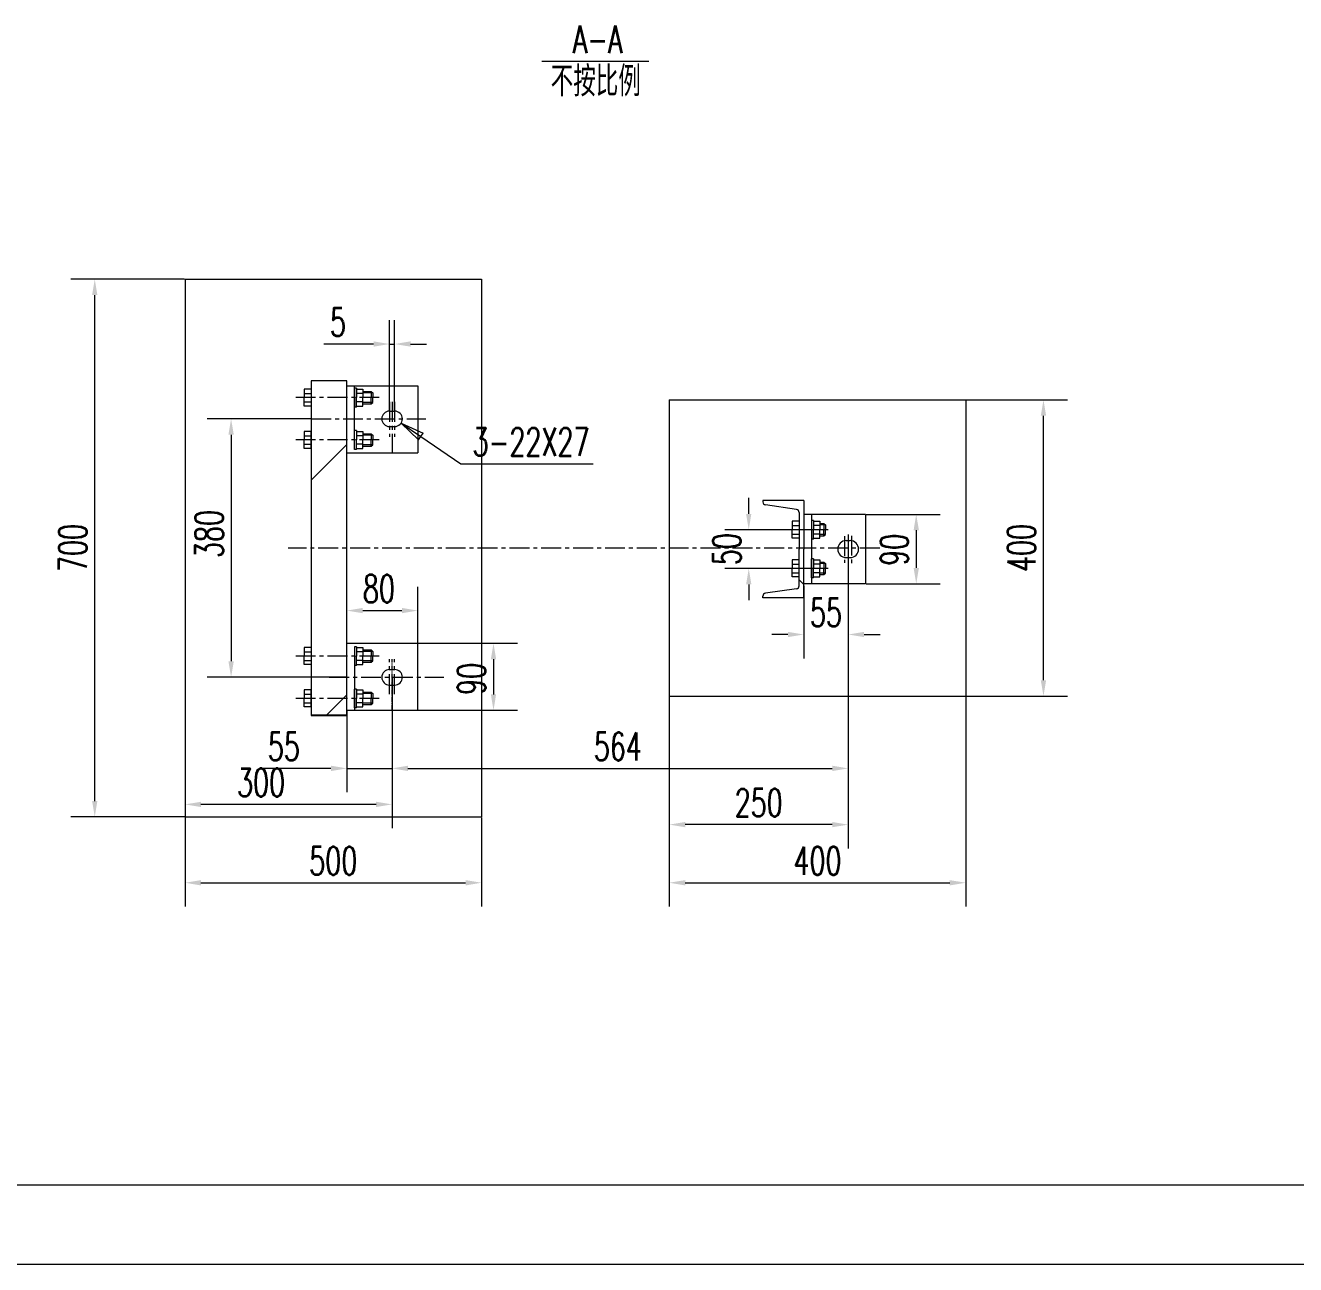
# Model space of a CAD drawing. Header units: millimetres. Extents: x -394 to 6212, y -2458 to 809.
# Drawn here: x 5051.5 to 5211, y -1936.1 to -1780.4 of the extents above; entities that cross this region are included whole.
import ezdxf

# ---------------------------------------------------------------- set-up
doc = ezdxf.new("R2010")
doc.units = ezdxf.units.MM
doc.header["$PDSIZE"] = -5
doc.linetypes.add('CENTER', pattern=[2, 1.25, -0.25, 0.25, -0.25])
doc.linetypes.add('CENTERX2', pattern=[4, 2.5, -0.5, 0.5, -0.5])
doc.layers.get('0').update_dxf_attribs({"lineweight": 18})
doc.layers.get('DEFPOINTS').update_dxf_attribs({"lineweight": 18})
for name, color, linetype, lineweight, true_color in [('1', 1, 'Continuous', 18, 0xff0000), ('2', 2, 'Continuous', 18, 0xffff00), ('3', 3, 'CENTERX2', 18, 0x00ff00)]:
    doc.layers.add(name, color=color, linetype=linetype, lineweight=lineweight, true_color=true_color)
doc.styles.add('HZ', font='txt.shx', dxfattribs={"width": 0.67, "bigfont": 'hztxt.shx'})
doc.styles.get("Standard").update_dxf_attribs({"font": 'txt.shx', "bigfont": 'gbcbig.shx'})
doc.styles.add('STYLE1', font='txt.shx', dxfattribs={"width": 0.67, "bigfont": 'hztxt.shx'})
doc.styles.add('ZH', font='txt.shx', dxfattribs={"width": 0.75, "bigfont": 'hztxt.shx'})
doc.dimstyles.new('ISO-25', dxfattribs={"dimtxt": 2.5, "dimasz": 2.5, "dimexe": 1.25, "dimexo": 0.625, "dimtad": 1, "dimtxsty": 'Standard', "dimcen": 2.5, "dimdle": 5, "dimadec": 0, "dimazin": 0, "dimtfac": 1, "dimtmove": 0, "dimatfit": 3, "dimfxl": 1, "dimlwd": -1, "dimlwe": -1, "dimarcsym": 0})
doc.dimstyles.get("Standard").update_dxf_attribs({"dimtxt": 3.5, "dimasz": 3, "dimexe": 3, "dimexo": 0, "dimgap": 1, "dimtad": 1, "dimtoh": 1, "dimzin": 0, "dimdsep": 46, "dimtxsty": 'STYLE1', "dimblk": 'CLOSED', "dimcen": 0, "dimdle": 6, "dimadec": 0, "dimazin": 0, "dimtfac": 1, "dimtofl": 0, "dimtmove": 0, "dimatfit": 0, "dimldrblk": 'CLOSED', "dimfxl": 1, "dimtolj": 1, "dimtzin": 0, "dimlwd": -1, "dimlwe": -1, "dimarcsym": 0})

# ---------------------------------------------------------------- blocks, each defined once
blk = doc.blocks.new('*D312')
at = {"layer": '2', "color": 0}
for p, q in [((5132.37, -1846.11), (5132.37, -1883.79)), ((5154.84, -1846.11), (5154.84, -1883.79)), ((5152.84, -1880.79), (5134.37, -1880.79))]:
    blk.add_line(p, q, dxfattribs=at)
for points in [[(5134.37, -1880.46), (5134.37, -1881.12), (5132.37, -1880.79)], [(5152.84, -1880.46), (5152.84, -1881.12), (5154.84, -1880.79)]]:
    blk.add_solid(points, dxfattribs=at)
at = {"layer": 'DEFPOINTS', "color": 0}
for p in [(5132.37, -1846.05), (5154.84, -1846.05), (5132.37, -1880.79)]:
    blk.add_point(p, dxfattribs=at)
at = {"layer": '2', "color": 0, "insert": (5143.6, -1878.04), "char_height": 3.5, "attachment_point": 5, "style": 'HZ'}
blk.add_mtext('\\A1;250', dxfattribs=at)
blk = doc.blocks.new('*D311')
at = {"layer": '2', "color": 0}
for p, q in [((5169.65, -1827.44), (5182.36, -1827.44)), ((5179.36, -1862.66), (5179.36, -1829.44)), ((5169.65, -1864.66), (5182.36, -1864.66))]:
    blk.add_line(p, q, dxfattribs=at)
for points in [[(5179.02, -1829.44), (5179.69, -1829.44), (5179.36, -1827.44)], [(5179.02, -1862.66), (5179.69, -1862.66), (5179.36, -1864.66)]]:
    blk.add_solid(points, dxfattribs=at)
at = {"layer": 'DEFPOINTS', "color": 0}
for p in [(5169.59, -1827.44), (5179.36, -1827.44), (5169.59, -1864.66)]:
    blk.add_point(p, dxfattribs=at)
at = {"layer": '2', "color": 0, "insert": (5176.61, -1846.05), "char_height": 3.5, "attachment_point": 5, "rotation": 90, "style": 'HZ'}
blk.add_mtext('\\A1;400', dxfattribs=at)
blk = doc.blocks.new('*D310')
at = {"layer": '2', "color": 0}
for p, q in [((5132.37, -1864.73), (5132.37, -1891.09)), ((5169.59, -1864.73), (5169.59, -1891.09)), ((5134.37, -1888.09), (5167.59, -1888.09))]:
    blk.add_line(p, q, dxfattribs=at)
for points in [[(5134.37, -1887.76), (5134.37, -1888.43), (5132.37, -1888.09)], [(5167.59, -1887.76), (5167.59, -1888.43), (5169.59, -1888.09)]]:
    blk.add_solid(points, dxfattribs=at)
at = {"layer": 'DEFPOINTS', "color": 0}
for p in [(5132.37, -1864.66), (5169.59, -1864.66), (5169.59, -1888.09)]:
    blk.add_point(p, dxfattribs=at)
at = {"layer": '2', "color": 0, "insert": (5150.98, -1885.34), "char_height": 3.5, "attachment_point": 5, "style": 'HZ'}
blk.add_mtext('\\A1;400', dxfattribs=at)
blk = doc.blocks.new('*D309')
at = {"layer": '2', "color": 0}
for p, q in [((5071.57, -1879.89), (5071.57, -1891.09)), ((5108.79, -1879.89), (5108.79, -1891.09)), ((5073.57, -1888.09), (5106.79, -1888.09))]:
    blk.add_line(p, q, dxfattribs=at)
for points in [[(5073.57, -1887.76), (5073.57, -1888.43), (5071.57, -1888.09)], [(5106.79, -1887.76), (5106.79, -1888.43), (5108.79, -1888.09)]]:
    blk.add_solid(points, dxfattribs=at)
at = {"layer": 'DEFPOINTS', "color": 0}
for p in [(5071.57, -1879.83), (5108.79, -1879.83), (5108.79, -1888.09)]:
    blk.add_point(p, dxfattribs=at)
at = {"layer": '2', "color": 0, "insert": (5090.18, -1885.34), "char_height": 3.5, "attachment_point": 5, "style": 'HZ'}
blk.add_mtext('\\A1;500', dxfattribs=at)
blk = doc.blocks.new('*D306')
at = {"layer": '2', "color": 0}
for p, q in [((5071.51, -1812.27), (5057.23, -1812.27)), ((5060.23, -1877.83), (5060.23, -1814.27)), ((5071.51, -1879.83), (5057.23, -1879.83))]:
    blk.add_line(p, q, dxfattribs=at)
for points in [[(5059.9, -1814.27), (5060.56, -1814.27), (5060.23, -1812.27)], [(5059.9, -1877.83), (5060.56, -1877.83), (5060.23, -1879.83)]]:
    blk.add_solid(points, dxfattribs=at)
at = {"layer": 'DEFPOINTS', "color": 0}
for p in [(5060.23, -1812.27), (5071.57, -1812.27), (5071.57, -1879.83)]:
    blk.add_point(p, dxfattribs=at)
at = {"layer": '2', "color": 0, "insert": (5057.48, -1846.05), "char_height": 3.5, "attachment_point": 5, "rotation": 90, "style": 'HZ'}
blk.add_mtext('\\A1;700', dxfattribs=at)
blk = doc.blocks.new('*D305')
at = {"layer": '2', "color": 0}
for p, q in [((5071.57, -1862.34), (5071.57, -1881.25)), ((5097.56, -1862.34), (5097.56, -1881.25)), ((5095.56, -1878.25), (5073.57, -1878.25))]:
    blk.add_line(p, q, dxfattribs=at)
for points in [[(5073.57, -1877.92), (5073.57, -1878.58), (5071.57, -1878.25)], [(5095.56, -1877.92), (5095.56, -1878.58), (5097.56, -1878.25)]]:
    blk.add_solid(points, dxfattribs=at)
at = {"layer": 'DEFPOINTS', "color": 0}
for p in [(5071.57, -1862.28), (5097.56, -1862.28), (5071.57, -1878.25)]:
    blk.add_point(p, dxfattribs=at)
at = {"layer": '2', "color": 0, "insert": (5081.12, -1875.5), "char_height": 3.5, "attachment_point": 5, "style": 'HZ'}
blk.add_mtext('\\A1;300', dxfattribs=at)
blk = doc.blocks.new('*D304')
at = {"layer": '2', "color": 0}
for p, q in [((5149.26, -1850.81), (5149.26, -1859.91)), ((5154.84, -1850.61), (5154.84, -1859.91)), ((5147.26, -1856.91), (5145.26, -1856.91)), ((5156.84, -1856.91), (5158.84, -1856.91))]:
    blk.add_line(p, q, dxfattribs=at)
for points in [[(5147.26, -1856.58), (5147.26, -1857.24), (5149.26, -1856.91)], [(5156.84, -1856.58), (5156.84, -1857.24), (5154.84, -1856.91)]]:
    blk.add_solid(points, dxfattribs=at)
at = {"layer": 'DEFPOINTS', "color": 0}
for p in [(5149.26, -1850.75), (5154.84, -1850.55), (5154.84, -1856.91)]:
    blk.add_point(p, dxfattribs=at)
at = {"layer": '2', "color": 0, "insert": (5152.05, -1854.16), "char_height": 3.5, "attachment_point": 5, "style": 'HZ'}
blk.add_mtext('\\A1;55', dxfattribs=at)
blk = doc.blocks.new('*D298')
at = {"layer": '2', "color": 0}
for p, q in [((5157.09, -1841.82), (5166.38, -1841.82)), ((5163.38, -1843.82), (5163.38, -1848.55)), ((5157.09, -1850.55), (5166.38, -1850.55))]:
    blk.add_line(p, q, dxfattribs=at)
for points in [[(5163.05, -1843.82), (5163.72, -1843.82), (5163.38, -1841.82)], [(5163.05, -1848.55), (5163.72, -1848.55), (5163.38, -1850.55)]]:
    blk.add_solid(points, dxfattribs=at)
at = {"layer": 'DEFPOINTS', "color": 0}
for p in [(5157.02, -1841.82), (5157.02, -1850.55), (5163.38, -1850.55)]:
    blk.add_point(p, dxfattribs=at)
at = {"layer": '2', "color": 0, "insert": (5160.63, -1846.28), "char_height": 3.5, "attachment_point": 5, "rotation": 90, "style": 'HZ'}
blk.add_mtext('\\A1;90', dxfattribs=at)
blk = doc.blocks.new('*D297')
at = {"layer": '2', "color": 0}
for p, q in [((5091.89, -1866.36), (5091.89, -1850.91)), ((5100.8, -1866.36), (5100.8, -1850.91)), ((5093.89, -1853.91), (5098.8, -1853.91))]:
    blk.add_line(p, q, dxfattribs=at)
for points in [[(5093.89, -1853.57), (5093.89, -1854.24), (5091.89, -1853.91)], [(5098.8, -1853.57), (5098.8, -1854.24), (5100.8, -1853.91)]]:
    blk.add_solid(points, dxfattribs=at)
at = {"layer": 'DEFPOINTS', "color": 0}
for p in [(5100.8, -1853.91), (5091.89, -1866.43), (5100.8, -1866.43)]:
    blk.add_point(p, dxfattribs=at)
at = {"layer": '2', "color": 0, "insert": (5095.91, -1851.16), "char_height": 3.5, "attachment_point": 5, "style": 'HZ'}
blk.add_mtext('\\A1;80', dxfattribs=at)
blk = doc.blocks.new('_CLOSED')
at = {"color": 0, "linetype": 'ByBlock', "lineweight": -2}
for p, q in [((-1, 0.166667), (0, 0)), ((-1, 0.166667), (-1, -0.166667)), ((0, 0), (-1, -0.166667)), ((0, 0), (-1, 0))]:
    blk.add_line(p, q, dxfattribs=at)
blk = doc.blocks.new('*D296')
at = {"layer": '2', "color": 0}
for p, q in [((5101.17, -1832.05), (5106.19, -1835.47)), ((5106.19, -1835.47), (5122.82, -1835.47))]:
    blk.add_line(p, q, dxfattribs=at)
at = {"layer": 'DEFPOINTS', "color": 0}
for p in [(5097.89, -1829.82), (5098.69, -1830.36)]:
    blk.add_point(p, dxfattribs=at)
at = {"layer": '2', "color": 0, "xscale": 3, "yscale": 3, "zscale": 3, "rotation": 145.7321616048291}
blk.add_blockref('_CLOSED', (5098.69, -1830.36), dxfattribs=at)
at = {"layer": '2', "color": 0, "insert": (5115.01, -1832.72), "char_height": 3.5, "attachment_point": 5, "style": 'HZ'}
blk.add_mtext('\\A1;3-22X27', dxfattribs=at)
blk = doc.blocks.new('*D295')
at = {"layer": '2', "color": 0}
for p, q in [((5097.24, -1828.79), (5097.24, -1817.43)), ((5097.89, -1828.79), (5097.89, -1817.43)), ((5095.24, -1820.43), (5088.98, -1820.43)), ((5099.89, -1820.43), (5101.89, -1820.43))]:
    blk.add_line(p, q, dxfattribs=at)
for points in [[(5095.24, -1820.09), (5095.24, -1820.76), (5097.24, -1820.43)], [(5099.89, -1820.09), (5099.89, -1820.76), (5097.89, -1820.43)]]:
    blk.add_solid(points, dxfattribs=at)
at = {"layer": 'DEFPOINTS', "color": 0}
for p in [(5097.89, -1820.43), (5097.24, -1828.85), (5097.89, -1828.85)]:
    blk.add_point(p, dxfattribs=at)
at = {"layer": '2', "color": 0, "insert": (5090.77, -1817.68), "char_height": 3.5, "attachment_point": 5, "style": 'HZ'}
blk.add_mtext('\\A1;5', dxfattribs=at)
blk = doc.blocks.new('*D294')
at = {"layer": '2', "color": 0}
for p, q in [((5091.89, -1866.51), (5091.89, -1876.73)), ((5097.56, -1866.58), (5097.56, -1876.73)), ((5089.89, -1873.73), (5081.02, -1873.73)), ((5099.56, -1873.73), (5101.56, -1873.73))]:
    blk.add_line(p, q, dxfattribs=at)
for points in [[(5089.89, -1873.39), (5089.89, -1874.06), (5091.89, -1873.73)], [(5099.56, -1873.39), (5099.56, -1874.06), (5097.56, -1873.73)]]:
    blk.add_solid(points, dxfattribs=at)
at = {"layer": 'DEFPOINTS', "color": 0}
for p in [(5091.89, -1866.45), (5097.56, -1866.52), (5091.89, -1873.73)]:
    blk.add_point(p, dxfattribs=at)
at = {"layer": '2', "color": 0, "insert": (5083.97, -1870.98), "char_height": 3.5, "attachment_point": 5, "style": 'HZ'}
blk.add_mtext('\\A1;55', dxfattribs=at)
blk = doc.blocks.new('*D293')
at = {"layer": '2', "color": 0}
for p, q in [((5154.84, -1844.33), (5154.84, -1876.73)), ((5097.56, -1866.49), (5097.56, -1876.73)), ((5099.56, -1873.73), (5152.84, -1873.73))]:
    blk.add_line(p, q, dxfattribs=at)
for points in [[(5099.56, -1873.39), (5099.56, -1874.06), (5097.56, -1873.73)], [(5152.84, -1873.39), (5152.84, -1874.06), (5154.84, -1873.73)]]:
    blk.add_solid(points, dxfattribs=at)
at = {"layer": 'DEFPOINTS', "color": 0}
for p in [(5154.84, -1844.27), (5097.56, -1866.43), (5154.84, -1873.73)]:
    blk.add_point(p, dxfattribs=at)
at = {"layer": '2', "color": 0, "insert": (5125.91, -1870.98), "char_height": 3.5, "attachment_point": 5, "style": 'HZ'}
blk.add_mtext('\\A1;564', dxfattribs=at)
blk = doc.blocks.new('*D292')
at = {"layer": '2', "color": 0}
for p, q in [((5087.34, -1829.82), (5074.35, -1829.82)), ((5077.35, -1831.82), (5077.35, -1860.28)), ((5091.82, -1862.28), (5074.35, -1862.28))]:
    blk.add_line(p, q, dxfattribs=at)
for points in [[(5077.02, -1831.82), (5077.69, -1831.82), (5077.35, -1829.82)], [(5077.02, -1860.28), (5077.69, -1860.28), (5077.35, -1862.28)]]:
    blk.add_solid(points, dxfattribs=at)
at = {"layer": 'DEFPOINTS', "color": 0}
for p in [(5087.41, -1829.82), (5077.35, -1862.28), (5091.89, -1862.28)]:
    blk.add_point(p, dxfattribs=at)
at = {"layer": '2', "color": 0, "insert": (5074.6, -1844.29), "char_height": 3.5, "attachment_point": 5, "rotation": 90, "style": 'HZ'}
blk.add_mtext('\\A1;380', dxfattribs=at)
blk = doc.blocks.new('*D291')
at = {"layer": '2', "color": 0}
for p, q in [((5100.86, -1858.02), (5113.3, -1858.02)), ((5110.3, -1860.02), (5110.3, -1864.43)), ((5100.86, -1866.43), (5113.3, -1866.43))]:
    blk.add_line(p, q, dxfattribs=at)
for points in [[(5109.97, -1860.02), (5110.63, -1860.02), (5110.3, -1858.02)], [(5109.97, -1864.43), (5110.63, -1864.43), (5110.3, -1866.43)]]:
    blk.add_solid(points, dxfattribs=at)
at = {"layer": 'DEFPOINTS', "color": 0}
for p in [(5100.8, -1858.02), (5100.8, -1866.43), (5110.3, -1866.43)]:
    blk.add_point(p, dxfattribs=at)
at = {"layer": '2', "color": 0, "insert": (5107.55, -1862.49), "char_height": 3.5, "attachment_point": 5, "rotation": 90, "style": 'HZ'}
blk.add_mtext('\\A1;90', dxfattribs=at)
blk = doc.blocks.new('*D290')
at = {"layer": '2', "color": 0}
for p, q in [((5142.35, -1841.76), (5142.35, -1839.76)), ((5147.74, -1843.76), (5139.35, -1843.76)), ((5147.74, -1848.61), (5139.35, -1848.61)), ((5142.35, -1850.61), (5142.35, -1852.61))]:
    blk.add_line(p, q, dxfattribs=at)
for points in [[(5142.02, -1841.76), (5142.68, -1841.76), (5142.35, -1843.76)], [(5142.02, -1850.61), (5142.68, -1850.61), (5142.35, -1848.61)]]:
    blk.add_solid(points, dxfattribs=at)
at = {"layer": 'DEFPOINTS', "color": 0}
for p in [(5147.81, -1843.76), (5142.35, -1848.61), (5147.81, -1848.61)]:
    blk.add_point(p, dxfattribs=at)
at = {"layer": '2', "color": 0, "insert": (5139.6, -1846.19), "char_height": 3.5, "attachment_point": 5, "rotation": 90, "style": 'HZ'}
blk.add_mtext('\\A1;50', dxfattribs=at)

msp = doc.modelspace()

# ---------------------------------------------------------------- hatches: boundary and pattern name
at = {"layer": '2'}
h = msp.add_hatch(dxfattribs=at)
h.set_pattern_fill('ANSI31', color=256, scale=7, style=0)
h.set_pattern_definition([(45, (4901.19, -2369.497), (-15.71545, 15.71545), [])])
h.paths.add_polyline_path([(5087.40725, -1846.05246), (5091.88731, -1846.05246), (5091.88731, -1832.47516), (5091.71827, -1832.47516), (5087.40725, -1832.47516), (5087.40725, -1833.54286)], flags=0)
h.paths.add_polyline_path([(5091.88731, -1832.47516), (5091.88731, -1829.81924), (5087.40725, -1829.81924), (5087.40725, -1832.47516)], flags=0)
h.paths.add_polyline_path([(5087.40725, -1827.1617), (5087.40725, -1828.2294), (5087.40725, -1829.81924), (5091.88731, -1829.81924), (5091.88731, -1827.1617)], flags=0)
h.paths.add_polyline_path([(5087.40725, -1825.04763), (5087.40725, -1827.1617), (5091.88731, -1827.1617), (5091.88731, -1825.04763)], flags=0)
h.paths.add_polyline_path([(5091.88731, -1846.05246), (5087.40725, -1846.05246), (5087.40725, -1859.62976), (5091.88731, -1859.62976)], flags=0)
h.paths.add_polyline_path([(5087.40725, -1859.62976), (5087.40725, -1860.69747), (5087.40725, -1864.94322), (5091.88731, -1864.94322), (5091.88731, -1859.62976)], flags=0)
h.paths.add_polyline_path([(5091.88731, -1867.05729), (5091.88731, -1864.94322), (5091.71827, -1864.94322), (5087.40725, -1864.94322), (5087.40725, -1866.01093), (5087.40725, -1867.05729)], flags=0)
at = {"layer": '2', "ltscale": 0.25}
h = msp.add_hatch(dxfattribs=at)
h.set_pattern_fill('ANSI31', color=256, scale=2.8, angle=270, style=0)
h.set_pattern_definition([(315, (4901.191, -2369.497), (6.28618, 6.28618), [])])
edge = h.paths.add_edge_path(flags=0)
edge.add_arc((5148.29208, -1841.58287), 0.38808, 0, 81.8608454, ccw=False)
edge.add_line((5148.68016, -1841.58287), (5148.68016, -1843.76091))
edge.add_line((5148.68016, -1843.76091), (5149.26228, -1843.76091))
edge.add_line((5149.26228, -1843.76091), (5149.26228, -1840.06202))
edge.add_line((5149.26228, -1840.06202), (5144.12022, -1840.06202))
edge.add_line((5144.12022, -1840.06202), (5144.12022, -1840.25766))
edge.add_arc((5144.5083, -1840.25766), 0.38808, 180, 261.8608454)
edge.add_line((5144.45336, -1840.64183), (5148.34702, -1841.1987))
h.paths.add_polyline_path([(5149.26228, -1846.18641), (5149.26228, -1843.76091), (5148.68016, -1843.76091), (5148.68016, -1844.82861), (5148.68016, -1846.18641)], flags=0)
h.paths.add_polyline_path([(5149.26228, -1848.61191), (5149.26228, -1846.18641), (5148.68016, -1846.18641), (5148.68016, -1848.61191)], flags=0)
edge = h.paths.add_edge_path(flags=0)
edge.add_line((5149.26228, -1852.31079), (5149.26228, -1848.61191))
edge.add_line((5149.26228, -1848.61191), (5148.68016, -1848.61191))
edge.add_line((5148.68016, -1848.61191), (5148.68016, -1849.67961))
edge.add_line((5148.68016, -1849.67961), (5148.68016, -1850.78994))
edge.add_arc((5148.29208, -1850.78994), 0.38808, 278.1391546, 360, ccw=False)
edge.add_line((5148.34702, -1851.17412), (5144.45336, -1851.73098))
edge.add_arc((5144.5083, -1852.11515), 0.38808, 98.1391543, 179.9999997)
edge.add_line((5144.12022, -1852.11515), (5144.12022, -1852.31079))
edge.add_line((5144.12022, -1852.31079), (5149.26228, -1852.31079))

# ---------------------------------------------------------------- linework, layer by layer
at = {"layer": '1', "lineweight": 0}
for p, q in [((5071.56967, -1812.27258), (5108.7928, -1812.27258)), ((5071.56967, -1812.27258), (5071.56967, -1879.83234)), ((5108.7928, -1812.27258), (5108.7928, -1879.83234)), ((5132.3663, -1827.44089), (5169.58943, -1827.44089)), ((5132.3663, -1827.44089), (5132.3663, -1864.66403)), ((5169.58943, -1827.44089), (5169.58943, -1864.66403)), ((5132.3663, -1864.66403), (5169.58943, -1864.66403)), ((5071.56967, -1879.83234), (5108.7928, -1879.83234))]:
    msp.add_line(p, q, dxfattribs=at)
at = {"layer": '1', "ltscale": 0.25}
for p, q in [((5087.40725, -1826.09399), (5086.53344, -1826.09399)), ((5086.53344, -1826.09399), (5086.53344, -1827.1617)), ((5091.88731, -1825.04763), (5087.40725, -1825.04763)), ((5087.40725, -1825.04763), (5087.40725, -1867.07346)), ((5087.40725, -1826.09399), (5087.40725, -1828.2294)), ((5091.88731, -1867.07346), (5091.88731, -1825.04763)), ((5091.88731, -1825.67826), (5100.79989, -1825.67826)), ((5092.85751, -1833.43986), (5092.85751, -1825.67826)), ((5093.08681, -1825.9766), (5092.85751, -1825.9766)), ((5092.85751, -1825.9766), (5092.85751, -1828.3468)), ((5093.08681, -1825.9766), (5093.08681, -1827.1617)), ((5093.08681, -1826.09399), (5093.89484, -1826.09399)), ((5093.89484, -1826.09399), (5093.89484, -1827.1617)), ((5100.79989, -1825.67826), (5100.79989, -1834.08666)), ((5086.53344, -1826.62784), (5087.40725, -1826.62784)), ((5086.53344, -1828.2294), (5086.53344, -1827.1617)), ((5086.53344, -1827.69555), (5087.40725, -1827.69555)), ((5093.89484, -1826.62784), (5093.08681, -1826.62784)), ((5093.08681, -1828.3468), (5093.08681, -1827.1617)), ((5093.89484, -1827.69555), (5093.08681, -1827.69555)), ((5093.89484, -1826.38651), (5094.95309, -1826.38651)), ((5093.89484, -1828.2294), (5093.89484, -1827.1617)), ((5093.89484, -1828.2294), (5093.89484, -1827.1617)), ((5094.95309, -1826.38651), (5095.13233, -1826.55816)), ((5094.95309, -1826.38651), (5094.95309, -1827.1617)), ((5094.95309, -1827.93689), (5094.95309, -1827.1617)), ((5094.95309, -1827.93689), (5095.13233, -1827.76523)), ((5095.13233, -1826.55816), (5095.13233, -1827.1617)), ((5095.13233, -1827.76523), (5095.13233, -1827.1617)), ((5087.40725, -1828.2294), (5086.53344, -1828.2294)), ((5093.08681, -1828.3468), (5092.85751, -1828.3468)), ((5093.08681, -1828.2294), (5093.89484, -1828.2294)), ((5093.89484, -1827.93689), (5094.95309, -1827.93689)), ((5097.24119, -1828.84823), (5097.88799, -1828.84823)), ((5097.24119, -1830.78863), (5097.88799, -1830.78863)), ((5087.40725, -1831.40745), (5086.53344, -1831.40745)), ((5086.53344, -1831.40745), (5086.53344, -1832.47516)), ((5086.53344, -1831.94131), (5087.40725, -1831.94131)), ((5086.53344, -1833.54286), (5086.53344, -1832.47516)), ((5087.40725, -1833.54286), (5087.40725, -1831.40745)), ((5092.85751, -1833.66026), (5092.85751, -1831.29006)), ((5093.08681, -1831.29006), (5092.85751, -1831.29006)), ((5093.08681, -1831.29006), (5093.08681, -1832.47516)), ((5093.08681, -1831.40745), (5093.89484, -1831.40745)), ((5093.89484, -1831.94131), (5093.08681, -1831.94131)), ((5093.08681, -1833.66026), (5093.08681, -1832.47516)), ((5093.89484, -1831.40745), (5093.89484, -1832.47516)), ((5093.89484, -1831.40745), (5093.89484, -1832.47516)), ((5093.89484, -1831.69997), (5094.95309, -1831.69997)), ((5093.89484, -1833.54286), (5093.89484, -1832.47516)), ((5094.95309, -1831.69997), (5094.95309, -1832.47516)), ((5094.95309, -1831.69997), (5095.13233, -1831.87163)), ((5094.95309, -1833.25035), (5094.95309, -1832.47516)), ((5095.13233, -1831.87163), (5095.13233, -1832.47516)), ((5095.13233, -1833.07869), (5095.13233, -1832.47516)), ((5086.53344, -1833.00901), (5087.40725, -1833.00901)), ((5087.40725, -1833.54286), (5086.53344, -1833.54286)), ((5091.88731, -1834.08666), (5100.79989, -1834.08666)), ((5093.08681, -1833.66026), (5092.85751, -1833.66026)), ((5093.89484, -1833.00901), (5093.08681, -1833.00901)), ((5093.08681, -1833.54286), (5093.89484, -1833.54286)), ((5093.89484, -1833.25035), (5094.95309, -1833.25035)), ((5094.95309, -1833.25035), (5095.13233, -1833.07869)), ((5149.26228, -1840.06202), (5144.12022, -1840.06202)), ((5144.12022, -1840.06202), (5144.12022, -1840.25766)), ((5149.26228, -1840.06202), (5149.26228, -1846.18641)), ((5148.34702, -1841.1987), (5144.45336, -1840.64183)), ((5148.68016, -1841.58287), (5148.68016, -1846.18641)), ((5157.02388, -1841.82051), (5149.26228, -1841.82051)), ((5150.23248, -1841.82051), (5150.23248, -1850.55231)), ((5157.02388, -1841.82051), (5157.02388, -1850.55231)), ((5147.80635, -1842.6932), (5147.80635, -1843.76091)), ((5148.68016, -1842.6932), (5147.80635, -1842.6932)), ((5147.80635, -1843.22705), (5148.68016, -1843.22705)), ((5148.68016, -1842.6932), (5148.68016, -1844.82861)), ((5150.23248, -1842.57581), (5150.23248, -1844.94601)), ((5150.46179, -1842.57581), (5150.23248, -1842.57581)), ((5150.46179, -1842.57581), (5150.46179, -1843.76091)), ((5150.46179, -1842.6932), (5151.26982, -1842.6932)), ((5151.26982, -1843.22705), (5150.46179, -1843.22705)), ((5151.26982, -1842.6932), (5151.26982, -1843.76091)), ((5151.26982, -1842.98572), (5151.79499, -1842.98572)), ((5151.79499, -1842.98572), (5151.79499, -1843.76091)), ((5151.79499, -1842.98572), (5151.97423, -1843.15738)), ((5151.97423, -1843.15738), (5151.97423, -1843.76091)), ((5147.80635, -1844.82861), (5147.80635, -1843.76091)), ((5147.80635, -1844.29476), (5148.68016, -1844.29476)), ((5148.68016, -1844.82861), (5147.80635, -1844.82861)), ((5150.46179, -1844.94601), (5150.23248, -1844.94601)), ((5150.46179, -1844.94601), (5150.46179, -1843.76091)), ((5151.26982, -1844.29476), (5150.46179, -1844.29476)), ((5150.46179, -1844.82861), (5151.26982, -1844.82861)), ((5151.26982, -1844.82861), (5151.26982, -1843.76091)), ((5151.26982, -1844.82861), (5151.26982, -1843.76091)), ((5151.26982, -1844.5361), (5151.79499, -1844.5361)), ((5151.79499, -1844.5361), (5151.79499, -1843.76091)), ((5151.79499, -1844.5361), (5151.97423, -1844.36444)), ((5151.97423, -1844.36444), (5151.97423, -1843.76091)), ((5148.68016, -1850.78994), (5148.68016, -1846.18641)), ((5149.26228, -1852.31079), (5149.26228, -1846.18641)), ((5147.80635, -1847.5442), (5147.80635, -1848.61191)), ((5148.68016, -1847.5442), (5147.80635, -1847.5442)), ((5147.80635, -1848.07805), (5148.68016, -1848.07805)), ((5148.68016, -1849.67961), (5148.68016, -1847.5442)), ((5150.23248, -1849.79701), (5150.23248, -1847.42681)), ((5150.46179, -1847.42681), (5150.23248, -1847.42681)), ((5150.46179, -1847.42681), (5150.46179, -1848.61191)), ((5150.46179, -1847.5442), (5151.26982, -1847.5442)), ((5151.26982, -1848.07805), (5150.46179, -1848.07805)), ((5151.26982, -1847.5442), (5151.26982, -1848.61191)), ((5151.26982, -1847.5442), (5151.26982, -1848.61191)), ((5151.26982, -1847.83672), (5151.79499, -1847.83672)), ((5151.79499, -1847.83672), (5151.79499, -1848.61191)), ((5151.79499, -1847.83672), (5151.97423, -1848.00838)), ((5151.97423, -1848.00838), (5151.97423, -1848.61191)), ((5147.80635, -1849.67961), (5147.80635, -1848.61191)), ((5147.80635, -1849.14576), (5148.68016, -1849.14576)), ((5148.68016, -1849.67961), (5147.80635, -1849.67961)), ((5150.46179, -1849.79701), (5150.23248, -1849.79701)), ((5150.46179, -1849.79701), (5150.46179, -1848.61191)), ((5151.26982, -1849.14576), (5150.46179, -1849.14576)), ((5150.46179, -1849.67961), (5151.26982, -1849.67961)), ((5151.26982, -1849.67961), (5151.26982, -1848.61191)), ((5151.26982, -1849.3871), (5151.79499, -1849.3871)), ((5151.79499, -1849.3871), (5151.79499, -1848.61191)), ((5151.79499, -1849.3871), (5151.97423, -1849.21544)), ((5151.97423, -1849.21544), (5151.97423, -1848.61191)), ((5148.34702, -1851.17412), (5144.45336, -1851.73098)), ((5157.02388, -1850.55231), (5149.26228, -1850.55231)), ((5144.12022, -1852.31079), (5144.12022, -1852.11515)), ((5149.26228, -1852.31079), (5144.12022, -1852.31079)), ((5091.88731, -1858.01826), (5100.79989, -1858.01826)), ((5100.79989, -1866.42666), (5100.79989, -1858.01826)), ((5086.53344, -1858.56206), (5086.53344, -1859.62976)), ((5087.40725, -1858.56206), (5086.53344, -1858.56206)), ((5086.53344, -1859.09591), (5087.40725, -1859.09591)), ((5086.53344, -1860.69747), (5086.53344, -1859.62976)), ((5087.40725, -1858.56206), (5087.40725, -1860.69747)), ((5093.08681, -1858.44466), (5092.85751, -1858.44466)), ((5092.85751, -1858.44466), (5092.85751, -1860.81486)), ((5092.85751, -1858.66506), (5092.85751, -1866.42666)), ((5093.08681, -1858.44466), (5093.08681, -1859.62976)), ((5093.08681, -1858.56206), (5093.89484, -1858.56206)), ((5093.89484, -1859.09591), (5093.08681, -1859.09591)), ((5093.08681, -1860.81486), (5093.08681, -1859.62976)), ((5093.89484, -1858.56206), (5093.89484, -1859.62976)), ((5093.89484, -1858.85457), (5094.95309, -1858.85457)), ((5093.89484, -1860.69747), (5093.89484, -1859.62976)), ((5093.89484, -1860.69747), (5093.89484, -1859.62976)), ((5094.95309, -1858.85457), (5095.13233, -1859.02623)), ((5094.95309, -1858.85457), (5094.95309, -1859.62976)), ((5094.95309, -1860.40495), (5094.95309, -1859.62976)), ((5095.13233, -1859.02623), (5095.13233, -1859.62976)), ((5095.13233, -1860.23329), (5095.13233, -1859.62976)), ((5086.53344, -1860.16361), (5087.40725, -1860.16361)), ((5087.40725, -1860.69747), (5086.53344, -1860.69747)), ((5093.08681, -1860.81486), (5092.85751, -1860.81486)), ((5093.89484, -1860.16361), (5093.08681, -1860.16361)), ((5093.08681, -1860.69747), (5093.89484, -1860.69747)), ((5093.89484, -1860.40495), (5094.95309, -1860.40495)), ((5094.95309, -1860.40495), (5095.13233, -1860.23329)), ((5097.24119, -1861.31629), (5097.88799, -1861.31629)), ((5086.53344, -1863.87552), (5086.53344, -1864.94322)), ((5087.40725, -1863.87552), (5086.53344, -1863.87552)), ((5086.53344, -1864.40937), (5087.40725, -1864.40937)), ((5087.40725, -1866.01093), (5087.40725, -1863.87552)), ((5092.85751, -1866.12832), (5092.85751, -1863.75812)), ((5093.08681, -1863.75812), (5092.85751, -1863.75812)), ((5093.08681, -1863.75812), (5093.08681, -1864.94322)), ((5093.08681, -1863.87552), (5093.89484, -1863.87552)), ((5093.89484, -1864.40937), (5093.08681, -1864.40937)), ((5093.89484, -1863.87552), (5093.89484, -1864.94322)), ((5093.89484, -1863.87552), (5093.89484, -1864.94322)), ((5093.89484, -1864.16803), (5094.95309, -1864.16803)), ((5094.95309, -1864.16803), (5094.95309, -1864.94322)), ((5094.95309, -1864.16803), (5095.13233, -1864.33969)), ((5095.13233, -1864.33969), (5095.13233, -1864.94322)), ((5097.24119, -1863.25669), (5097.88799, -1863.25669)), ((5086.53344, -1866.01093), (5086.53344, -1864.94322)), ((5086.53344, -1865.47708), (5087.40725, -1865.47708)), ((5087.40725, -1866.01093), (5086.53344, -1866.01093)), ((5093.08681, -1866.12832), (5093.08681, -1864.94322)), ((5093.89484, -1865.47708), (5093.08681, -1865.47708)), ((5093.08681, -1866.01093), (5093.89484, -1866.01093)), ((5093.89484, -1866.01093), (5093.89484, -1864.94322)), ((5093.89484, -1865.71841), (5094.95309, -1865.71841)), ((5094.95309, -1865.71841), (5094.95309, -1864.94322)), ((5094.95309, -1865.71841), (5095.13233, -1865.54676)), ((5095.13233, -1865.54676), (5095.13233, -1864.94322)), ((5091.88731, -1867.05729), (5087.40725, -1867.05729)), ((5087.40725, -1867.07346), (5091.88731, -1867.07346)), ((5091.88731, -1866.42666), (5100.79989, -1866.42666)), ((5093.08681, -1866.12832), (5092.85751, -1866.12832))]:
    msp.add_line(p, q, dxfattribs=at)
at = {"layer": '1', "ltscale": 200}
for p, q in [((5154.59838, -1845.11919), (5155.08348, -1845.11919)), ((5154.59838, -1847.25363), (5155.08348, -1847.25363))]:
    msp.add_line(p, q, dxfattribs=at)
at = {"layer": '1'}
msp.add_line((5033.74256, -1926.0524), (5592.74256, -1926.0524), dxfattribs=at)
at = {"layer": '1', "ltscale": 0.25}
for centre, radius, start, end in [((5097.24119, -1829.81843), 0.9702, 90, 270), ((5097.88799, -1829.81843), 0.9702, 270, 90), ((5144.5083, -1840.25766), 0.38808, 180, 261.8608461), ((5148.29208, -1841.58287), 0.38808, 0, 81.8608461), ((5148.29208, -1850.78994), 0.38808, 278.1391539, 360), ((5144.5083, -1852.11515), 0.38808, 98.1391539, 180), ((5097.24119, -1862.28649), 0.9702, 90, 270), ((5097.88799, -1862.28649), 0.9702, 270, 90)]:
    msp.add_arc(centre, radius, start, end, dxfattribs=at)
at = {"layer": '1', "ltscale": 200}
for centre, start, end in [((5154.59838, -1846.18641), 90, 270), ((5155.08348, -1846.18641), 270, 90)]:
    msp.add_arc(centre, 1.06722, start, end, dxfattribs=at)
at = {"layer": '2'}
for p, q in [((5116.38517, -1784.89036), (5129.80215, -1784.89036)), ((5091.88731, -1873.72783), (5097.56459, -1873.72783)), ((5617.74256, -1936.0524), (4414.74256, -1936.0524))]:
    msp.add_line(p, q, dxfattribs=at)
at = {"layer": '2', "ltscale": 0.5}
msp.add_line((5097.24119, -1820.42615), (5097.88799, -1820.42615), dxfattribs=at)
at = {"layer": '2', "ltscale": 0.25}
for p, q in [((5095.13233, -1826.55816), (5093.89484, -1826.55816)), ((5095.13233, -1827.76523), (5093.89484, -1827.76523)), ((5095.13233, -1831.87163), (5093.89484, -1831.87163)), ((5095.13233, -1833.07869), (5093.89484, -1833.07869)), ((5151.97423, -1843.15738), (5151.26982, -1843.15738)), ((5151.97423, -1844.36444), (5151.26982, -1844.36444)), ((5151.97423, -1848.00838), (5151.26982, -1848.00838)), ((5151.97423, -1849.21544), (5151.26982, -1849.21544)), ((5095.13233, -1859.02623), (5093.89484, -1859.02623)), ((5095.13233, -1860.23329), (5093.89484, -1860.23329)), ((5095.13233, -1864.33969), (5093.89484, -1864.33969)), ((5095.13233, -1865.54676), (5093.89484, -1865.54676))]:
    msp.add_line(p, q, dxfattribs=at)
at = {"layer": '2', "color": 3, "linetype": 'CENTER', "ltscale": 0.25}
for p, q in [((5151.27223, -1843.76091), (5147.35458, -1843.76091)), ((5151.27223, -1848.61191), (5147.35458, -1848.61191)), ((5151.27223, -1848.61191), (5147.35458, -1848.61191))]:
    msp.add_line(p, q, dxfattribs=at)
at = {"layer": '2', "color": 3, "linetype": 'CENTER', "ltscale": 200}
msp.add_line((5154.84093, -1844.74013), (5154.84093, -1847.9462), dxfattribs=at)
at = {"layer": '3'}
for p, q in [((5095.96368, -1827.1617), (5085.35367, -1827.1617)), ((5097.24119, -1827.70307), (5097.24119, -1832.08449)), ((5097.56459, -1827.70307), (5097.56459, -1834.08666)), ((5097.88799, -1827.70307), (5097.88799, -1832.08449)), ((5087.40725, -1829.81924), (5101.8076, -1829.81924)), ((5095.96368, -1832.47516), (5085.35367, -1832.47516)), ((5152.30425, -1843.76091), (5147.37991, -1843.76091)), ((5154.35583, -1844.55228), (5154.35583, -1847.89626)), ((5155.23658, -1844.50049), (5155.23658, -1847.9462)), ((5158.80258, -1846.05246), (5084.52705, -1846.05246)), ((5152.30425, -1848.61191), (5147.37991, -1848.61191)), ((5095.96368, -1859.62976), (5085.35367, -1859.62976)), ((5097.24119, -1864.40185), (5097.24119, -1860.02043)), ((5097.88799, -1864.40185), (5097.88799, -1860.02043)), ((5089.67341, -1862.27819), (5104.07377, -1862.27819)), ((5095.96368, -1864.94322), (5085.35367, -1864.94322))]:
    msp.add_line(p, q, dxfattribs=at)
at = {"layer": '3', "ltscale": 200}
for p, q in [((5151.56186, -1843.76091), (5147.37991, -1843.76091)), ((5151.56186, -1848.61191), (5147.37991, -1848.61191))]:
    msp.add_line(p, q, dxfattribs=at)
at = {"layer": '3', "ltscale": 0.25}
msp.add_line((5097.56459, -1866.42666), (5097.56459, -1860.02043), dxfattribs=at)

# ---------------------------------------------------------------- texts
at = {"color": 2, "insert": (5120.25251, -1780.40699), "char_height": 3.5, "width": 32.08114, "attachment_point": 1, "style": 'HZ'}
msp.add_mtext('\\T1;A-A', dxfattribs=at)
at = {"layer": '2', "linetype": 'Continuous', "insert": (5117.48146, -1789.32662), "char_height": 3.773952, "width": 17.0535456, "attachment_point": 7, "style": 'ZH'}
msp.add_mtext('\\T1;不按比例', dxfattribs=at)

# ---------------------------------------------------------------- dimensions: what is measured, and where the dimension line sits
at = {"layer": '2', "ltscale": 0.5}
for base, p1, p2, angle, text, picture, middle in [((5060.23123, -1812.27258), (5071.56967, -1879.83234), (5071.56967, -1812.27258), 90, '700', '*D306', (5057.48123, -1846.05246)), ((5179.3559, -1827.44089), (5169.58943, -1864.66403), (5169.58943, -1827.44089), 90, '400', '*D311', (5176.6059, -1846.05246)), ((5132.3663, -1880.7906), (5154.84093, -1846.05246), (5132.3663, -1846.05246), 180, '250', '*D312', (5143.60361, -1878.0406))]:
    dim = msp.add_linear_dim(base=base, p1=p1, p2=p2, angle=angle, text=text, dimstyle='ISO-25', override={"dimtxt": 3.5, "dimasz": 2, "dimexe": 3, "dimexo": 0.0625, "dimgap": 1, "dimzin": 0, "dimtxsty": 'HZ', "dimsah": 1, "dimdle": 4, "dimtofl": 0, "dimatfit": 0, "dimtolj": 1, "dimtzin": 0}, dxfattribs=at)
    dim.commit()
    dim.dimension.update_dxf_attribs({"geometry": picture, "text_midpoint": middle})
for base, p1, p2, text, picture, middle in [((5097.88799, -1820.42615), (5097.24119, -1828.84823), (5097.88799, -1828.84823), '5', '*D295', (5090.76619, -1820.42615)), ((5154.84093, -1873.72783), (5097.56459, -1866.42666), (5154.84093, -1844.26597), '564', '*D293', (5125.90868, -1873.72783)), ((5100.79989, -1853.90648), (5091.88731, -1866.42666), (5100.79989, -1866.42666), '80', '*D297', (5095.90808, -1853.90648)), ((5154.84093, -1856.90936), (5149.26228, -1850.75079), (5154.84093, -1850.55231), '55', '*D304', (5152.05161, -1856.90936)), ((5091.88731, -1873.72783), (5097.56459, -1866.51643), (5091.88731, -1866.45081), '55', '*D294', (5083.97064, -1873.72783))]:
    dim = msp.add_linear_dim(base=base, p1=p1, p2=p2, text=text, dimstyle='ISO-25', override={"dimtxt": 3.5, "dimasz": 2, "dimexe": 3, "dimexo": 0.0625, "dimgap": 1, "dimzin": 0, "dimtxsty": 'HZ', "dimsah": 1, "dimdle": 4, "dimtofl": 0, "dimatfit": 0, "dimtolj": 1, "dimtzin": 0}, dxfattribs=at)
    dim.commit()
    dim.dimension.update_dxf_attribs({"geometry": picture, "text_midpoint": middle, "dimtype": 160})
for base, p1, p2, angle, text, picture, middle in [((5077.35215, -1862.27819), (5087.40725, -1829.81924), (5091.88731, -1862.27819), 90, '380', '*D292', (5077.35215, -1844.29273)), ((5142.35111, -1848.61191), (5147.80635, -1843.76091), (5147.80635, -1848.61191), 90, '50', '*D290', (5142.35111, -1846.18641)), ((5163.38458, -1850.55231), (5157.02388, -1841.82051), (5157.02388, -1850.55231), 90, '90', '*D298', (5163.38458, -1846.28092)), ((5110.2999, -1866.42666), (5100.79989, -1858.01826), (5100.79989, -1866.42666), 90, '90', '*D291', (5110.2999, -1862.49334)), ((5071.56967, -1878.25064), (5097.56459, -1862.27819), (5071.56967, -1862.27819), 180, '300', '*D305', (5081.12333, -1878.25064))]:
    dim = msp.add_linear_dim(base=base, p1=p1, p2=p2, angle=angle, text=text, dimstyle='ISO-25', override={"dimtxt": 3.5, "dimasz": 2, "dimexe": 3, "dimexo": 0.0625, "dimgap": 1, "dimzin": 0, "dimtxsty": 'HZ', "dimsah": 1, "dimdle": 4, "dimtofl": 0, "dimatfit": 0, "dimtolj": 1, "dimtzin": 0}, dxfattribs=at)
    dim.commit()
    dim.dimension.update_dxf_attribs({"geometry": picture, "text_midpoint": middle, "dimtype": 160})
dim = msp.add_radius_dim(center=(5097.88799, -1829.81843), mpoint=(5098.68978, -1830.36471), text='3-22X27', dimstyle='Standard', override={"dimscale": 1, "dimpost": 'R<>\\X', "dimtxsty": 'HZ', "dimsah": 1}, dxfattribs=at)
dim.commit()
dim.dimension.update_dxf_attribs({"geometry": '*D296', "text_midpoint": (5115.00653, -1835.47475), "dimtype": 164})
for base, p1, p2, text, picture, middle in [((5169.58943, -1888.094), (5132.3663, -1864.66403), (5169.58943, -1864.66403), '400', '*D310', (5150.97787, -1885.344)), ((5108.7928, -1888.094), (5071.56967, -1879.83234), (5108.7928, -1879.83234), '500', '*D309', (5090.18124, -1885.344))]:
    dim = msp.add_linear_dim(base=base, p1=p1, p2=p2, text=text, dimstyle='ISO-25', override={"dimtxt": 3.5, "dimasz": 2, "dimexe": 3, "dimexo": 0.0625, "dimgap": 1, "dimzin": 0, "dimtxsty": 'HZ', "dimsah": 1, "dimdle": 4, "dimtofl": 0, "dimatfit": 0, "dimtolj": 1, "dimtzin": 0}, dxfattribs=at)
    dim.commit()
    dim.dimension.update_dxf_attribs({"geometry": picture, "text_midpoint": middle})

doc.saveas('drawing.dxf')
